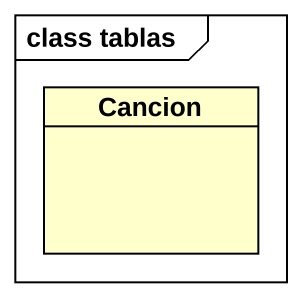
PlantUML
@startuml
mainframe class tablas
hide circle
hide empty members
class Cancion
@enduml
